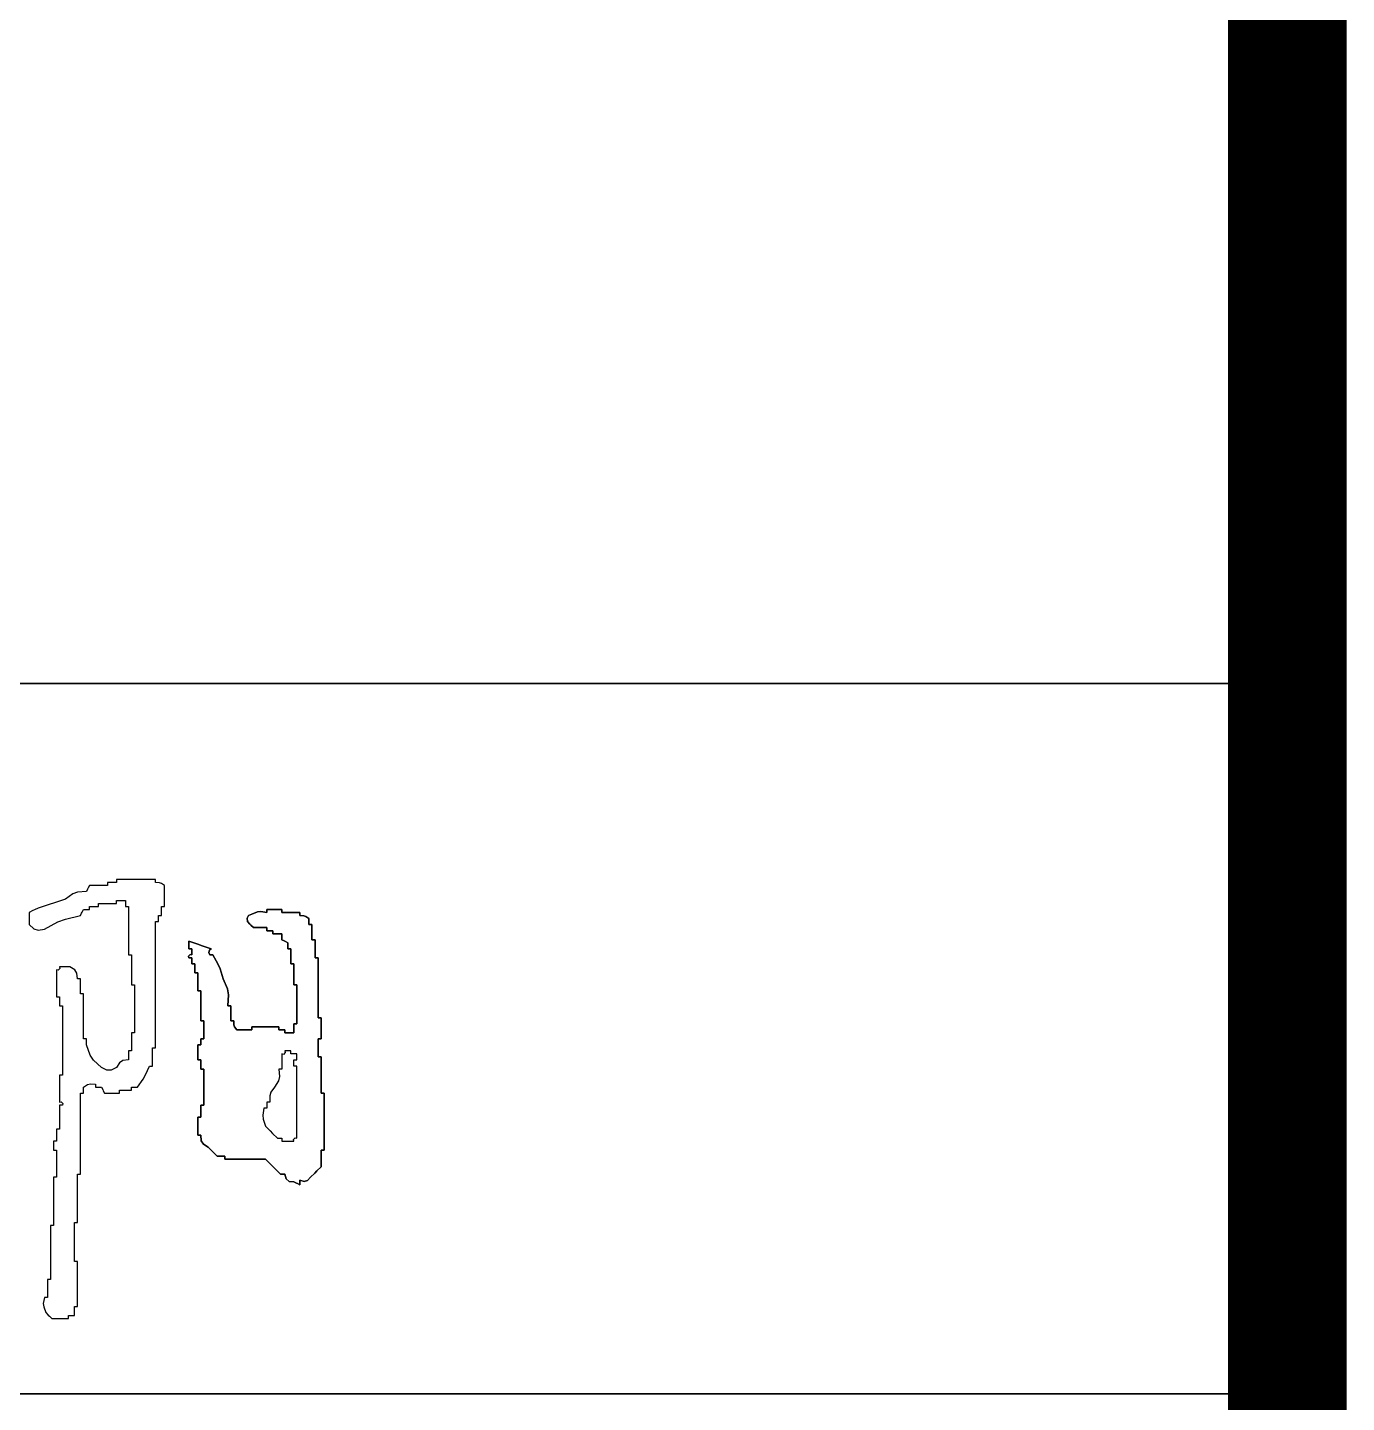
# Model space of a CAD drawing. Extents: x 1109697 to 1467097, y -139975 to 53891.
# Drawn here: x 1191733 to 1192847, y -128281 to -127119 of the extents above; entities that cross this region are included whole.
import ezdxf

# ---------------------------------------------------------------- set-up
doc = ezdxf.new("R2010")
doc.units = 0
doc.header["$LTSCALE"] = 1000
doc.header["$MEASUREMENT"] = 0
doc.layers.add('PUB_TEXT', color=7, linetype='Continuous')
doc.layers.add('PUB_TITLE', color=4, linetype='Continuous')
doc.layers.add('图框', color=4, linetype='Continuous', lineweight=35)

# ---------------------------------------------------------------- blocks, each defined once
blk = doc.blocks.new('dianziqianminggry')
for p, q in [((0.127469, 0.070672), (0.127129, 0.070551)), ((0.128097, 0.070718), (0.127469, 0.070672)), ((0.128181, 0.070887), (0.128097, 0.070718)), ((0.128224, 0.070972), (0.128181, 0.070887)), ((0.128308, 0.071141), (0.128224, 0.070972)), ((0.128816, 0.071141), (0.128308, 0.071141)), ((0.129071, 0.071141), (0.128816, 0.071141)), ((0.129579, 0.071141), (0.129071, 0.071141)), ((0.129833, 0.071353), (0.129579, 0.071353)), ((0.129579, 0.071353), (0.129579, 0.071268)), ((0.129579, 0.071268), (0.129579, 0.071226)), ((0.129579, 0.071226), (0.129579, 0.071141)), ((0.12996, 0.071353), (0.129833, 0.071353)), ((0.130214, 0.071353), (0.12996, 0.071353)), ((0.131315, 0.071565), (0.130214, 0.071565)), ((0.130214, 0.071565), (0.130214, 0.07148)), ((0.130214, 0.07148), (0.130214, 0.071438)), ((0.130214, 0.071438), (0.130214, 0.071353)), ((0.131865, 0.071565), (0.131315, 0.071565)), ((0.132966, 0.071565), (0.131865, 0.071565)), ((0.132966, 0.07148), (0.132966, 0.071565)), ((0.132966, 0.071438), (0.132966, 0.07148)), ((0.132966, 0.071353), (0.132966, 0.071438)), ((0.133234, 0.071344), (0.132966, 0.071353)), ((0.133382, 0.071295), (0.133234, 0.071344)), ((0.133602, 0.071141), (0.133382, 0.071295)), ((0.133602, 0.070548), (0.133602, 0.071141)), ((0.125471, 0.069807), (0.124709, 0.069553)), ((0.125852, 0.069934), (0.125471, 0.069807)), ((0.126614, 0.070188), (0.125852, 0.069934)), ((0.127129, 0.070551), (0.126614, 0.070188)), ((0.128943, 0.069786), (0.128943, 0.069871)), ((0.128943, 0.069871), (0.129452, 0.069871)), ((0.128943, 0.069744), (0.128943, 0.069786)), ((0.128943, 0.069659), (0.128943, 0.069744)), ((0.129452, 0.069871), (0.129706, 0.069871)), ((0.129706, 0.069871), (0.130214, 0.069871)), ((0.130214, 0.069998), (0.130214, 0.070083)), ((0.130214, 0.070083), (0.130468, 0.070083)), ((0.130214, 0.069956), (0.130214, 0.069998)), ((0.130214, 0.069871), (0.130214, 0.069956)), ((0.130468, 0.070083), (0.130595, 0.070083)), ((0.130595, 0.070083), (0.130849, 0.070083)), ((0.130849, 0.070083), (0.130849, 0.069913)), ((0.130849, 0.069913), (0.130849, 0.069828)), ((0.130849, 0.069828), (0.130849, 0.069659)), ((0.133602, 0.070252), (0.133602, 0.070548)), ((0.133602, 0.069659), (0.133602, 0.070252)), ((0.12432, 0.069377), (0.124074, 0.069236)), ((0.124074, 0.069236), (0.124074, 0.068897)), ((0.124074, 0.068897), (0.124074, 0.068728)), ((0.124074, 0.068728), (0.124074, 0.068389)), ((0.124448, 0.069441), (0.12432, 0.069377)), ((0.124709, 0.069553), (0.124448, 0.069441)), ((0.126089, 0.068585), (0.126615, 0.068782)), ((0.126615, 0.068782), (0.127673, 0.069024)), ((0.127673, 0.069024), (0.127758, 0.069193)), ((0.127758, 0.069193), (0.1278, 0.069278)), ((0.1278, 0.069278), (0.127885, 0.069447)), ((0.127885, 0.069447), (0.128054, 0.069447)), ((0.128054, 0.069447), (0.128139, 0.069447)), ((0.128139, 0.069447), (0.128308, 0.069447)), ((0.128308, 0.069574), (0.128308, 0.069659)), ((0.128308, 0.069659), (0.128562, 0.069659)), ((0.128308, 0.069532), (0.128308, 0.069574)), ((0.128308, 0.069447), (0.128308, 0.069532)), ((0.128562, 0.069659), (0.128689, 0.069659)), ((0.128689, 0.069659), (0.128943, 0.069659)), ((0.130849, 0.069659), (0.130934, 0.069659)), ((0.130934, 0.069659), (0.130976, 0.069659)), ((0.130976, 0.069659), (0.131061, 0.069659)), ((0.131061, 0.069659), (0.131061, 0.068304)), ((0.133178, 0.068855), (0.133178, 0.069024)), ((0.133178, 0.069024), (0.133263, 0.069024)), ((0.133178, 0.06877), (0.133178, 0.068855)), ((0.133178, 0.0686), (0.133178, 0.06877)), ((0.133263, 0.069024), (0.133305, 0.069024)), ((0.133305, 0.069024), (0.13339, 0.069024)), ((0.13339, 0.069405), (0.13339, 0.069659)), ((0.13339, 0.069659), (0.133474, 0.069659)), ((0.13339, 0.069278), (0.13339, 0.069405)), ((0.13339, 0.069024), (0.13339, 0.069278)), ((0.133474, 0.069659), (0.133517, 0.069659)), ((0.133517, 0.069659), (0.133602, 0.069659)), ((0.139401, 0.068846), (0.139514, 0.069035)), ((0.139514, 0.069035), (0.139401, 0.068846)), ((0.139424, 0.0686), (0.139401, 0.068846)), ((0.139401, 0.068846), (0.139424, 0.0686)), ((0.139514, 0.069035), (0.139742, 0.06913)), ((0.139742, 0.06913), (0.139514, 0.069035)), ((0.139742, 0.06913), (0.140134, 0.069295)), ((0.140134, 0.069295), (0.139742, 0.06913)), ((0.140134, 0.069295), (0.140383, 0.06932)), ((0.140383, 0.06932), (0.140134, 0.069295)), ((0.140383, 0.06932), (0.1408, 0.069236)), ((0.1408, 0.069236), (0.140383, 0.06932)), ((0.1408, 0.069236), (0.1408, 0.069447)), ((0.1408, 0.069447), (0.1408, 0.069236)), ((0.1408, 0.069236), (0.1408, 0.069447)), ((0.141859, 0.069447), (0.1408, 0.069447)), ((0.1408, 0.069447), (0.141859, 0.069447)), ((0.141859, 0.069447), (0.1408, 0.069447)), ((0.1408, 0.069447), (0.1408, 0.069236)), ((0.1408, 0.069236), (0.1408, 0.069447)), ((0.1408, 0.069447), (0.1408, 0.069236)), ((0.141436, 0.069447), (0.141859, 0.069447)), ((0.141859, 0.069447), (0.141436, 0.069447)), ((0.141436, 0.069447), (0.141859, 0.069447)), ((0.141859, 0.069447), (0.141859, 0.069363)), ((0.141859, 0.069363), (0.141859, 0.069447)), ((0.141859, 0.069363), (0.141859, 0.06932)), ((0.141859, 0.06932), (0.141859, 0.069363)), ((0.141859, 0.06932), (0.141859, 0.069236)), ((0.141859, 0.069236), (0.141859, 0.06932)), ((0.141859, 0.069236), (0.142367, 0.069236)), ((0.142367, 0.069236), (0.141859, 0.069236)), ((0.142367, 0.069236), (0.142621, 0.069236)), ((0.142621, 0.069236), (0.142367, 0.069236)), ((0.142621, 0.069236), (0.143129, 0.069236)), ((0.143129, 0.069236), (0.142621, 0.069236)), ((0.143129, 0.069236), (0.143129, 0.069151)), ((0.143129, 0.069151), (0.143129, 0.069236)), ((0.143129, 0.069151), (0.143129, 0.069109)), ((0.143129, 0.069109), (0.143129, 0.069151)), ((0.143129, 0.069109), (0.143129, 0.069024)), ((0.143129, 0.069024), (0.143129, 0.069109)), ((0.143129, 0.069024), (0.143397, 0.069015)), ((0.143397, 0.069015), (0.143129, 0.069024)), ((0.143397, 0.069015), (0.143545, 0.068966)), ((0.143545, 0.068966), (0.143397, 0.069015)), ((0.143545, 0.068966), (0.143765, 0.068812)), ((0.143765, 0.068812), (0.143545, 0.068966)), ((0.143765, 0.068812), (0.143765, 0.068643)), ((0.143765, 0.068643), (0.143765, 0.068812)), ((0.124074, 0.068389), (0.124401, 0.068091)), ((0.124401, 0.068091), (0.124696, 0.068003)), ((0.124696, 0.068003), (0.125132, 0.068071)), ((0.125132, 0.068071), (0.126089, 0.068585)), ((0.131061, 0.068304), (0.131061, 0.067627)), ((0.132966, 0.065043), (0.132966, 0.0686)), ((0.132966, 0.0686), (0.133051, 0.0686)), ((0.133051, 0.0686), (0.133093, 0.0686)), ((0.133093, 0.0686), (0.133178, 0.0686)), ((0.139593, 0.068431), (0.139424, 0.0686)), ((0.139424, 0.0686), (0.139593, 0.068431)), ((0.139678, 0.068346), (0.139593, 0.068431)), ((0.139593, 0.068431), (0.139678, 0.068346)), ((0.139848, 0.068177), (0.139678, 0.068346)), ((0.139678, 0.068346), (0.139848, 0.068177)), ((0.140229, 0.068177), (0.139848, 0.068177)), ((0.139848, 0.068177), (0.140229, 0.068177)), ((0.140419, 0.068177), (0.140229, 0.068177)), ((0.140229, 0.068177), (0.140419, 0.068177)), ((0.1408, 0.068177), (0.140419, 0.068177)), ((0.140419, 0.068177), (0.1408, 0.068177)), ((0.1408, 0.068092), (0.1408, 0.068177)), ((0.1408, 0.068177), (0.1408, 0.068092)), ((0.1408, 0.06805), (0.1408, 0.068092)), ((0.1408, 0.068092), (0.1408, 0.06805)), ((0.1408, 0.067965), (0.1408, 0.06805)), ((0.1408, 0.06805), (0.1408, 0.067965)), ((0.14097, 0.067965), (0.1408, 0.067965)), ((0.1408, 0.067965), (0.14097, 0.067965)), ((0.141054, 0.067965), (0.14097, 0.067965)), ((0.14097, 0.067965), (0.141054, 0.067965)), ((0.141224, 0.067965), (0.141054, 0.067965)), ((0.141054, 0.067965), (0.141224, 0.067965)), ((0.141224, 0.067881), (0.141224, 0.067965)), ((0.141224, 0.067965), (0.141224, 0.067881)), ((0.141224, 0.067838), (0.141224, 0.067881)), ((0.141224, 0.067881), (0.141224, 0.067838)), ((0.141224, 0.067754), (0.141224, 0.067838)), ((0.141224, 0.067838), (0.141224, 0.067754)), ((0.143765, 0.068643), (0.143765, 0.068558)), ((0.143765, 0.068558), (0.143765, 0.068643)), ((0.143765, 0.068558), (0.143765, 0.068389)), ((0.143765, 0.068389), (0.143765, 0.068558)), ((0.143765, 0.068389), (0.143849, 0.068389)), ((0.143849, 0.068389), (0.143765, 0.068389)), ((0.143849, 0.068389), (0.143892, 0.068389)), ((0.143892, 0.068389), (0.143849, 0.068389)), ((0.143892, 0.068389), (0.143976, 0.068389)), ((0.143976, 0.068389), (0.143892, 0.068389)), ((0.143976, 0.068389), (0.143976, 0.067965)), ((0.143976, 0.067965), (0.143976, 0.068389)), ((0.143976, 0.067965), (0.143976, 0.067754)), ((0.143976, 0.067754), (0.143976, 0.067965)), ((0.131061, 0.067627), (0.131061, 0.066271)), ((0.135295, 0.067012), (0.135295, 0.067224)), ((0.135295, 0.067224), (0.135931, 0.067012)), ((0.135931, 0.067012), (0.135295, 0.067224)), ((0.135295, 0.067224), (0.135295, 0.067012)), ((0.135295, 0.066907), (0.135295, 0.067012)), ((0.135295, 0.067012), (0.135295, 0.066907)), ((0.135295, 0.066695), (0.135295, 0.066907)), ((0.135295, 0.066907), (0.135295, 0.066695)), ((0.135931, 0.067012), (0.136248, 0.066907)), ((0.136248, 0.066907), (0.135931, 0.067012)), ((0.136248, 0.066907), (0.136883, 0.066695)), ((0.136883, 0.066695), (0.136248, 0.066907)), ((0.141478, 0.067754), (0.141224, 0.067754)), ((0.141224, 0.067754), (0.141478, 0.067754)), ((0.141605, 0.067754), (0.141478, 0.067754)), ((0.141478, 0.067754), (0.141605, 0.067754)), ((0.141859, 0.067754), (0.141605, 0.067754)), ((0.141605, 0.067754), (0.141859, 0.067754)), ((0.141859, 0.067584), (0.141859, 0.067754)), ((0.141859, 0.067754), (0.141859, 0.067584)), ((0.141859, 0.067499), (0.141859, 0.067584)), ((0.141859, 0.067584), (0.141859, 0.067499)), ((0.141859, 0.06733), (0.141859, 0.067499)), ((0.141859, 0.067499), (0.141859, 0.06733)), ((0.142028, 0.067245), (0.141859, 0.06733)), ((0.141859, 0.06733), (0.142028, 0.067245)), ((0.142113, 0.067203), (0.142028, 0.067245)), ((0.142028, 0.067245), (0.142113, 0.067203)), ((0.142282, 0.067118), (0.142113, 0.067203)), ((0.142113, 0.067203), (0.142282, 0.067118)), ((0.142282, 0.066949), (0.142282, 0.067118)), ((0.142282, 0.067118), (0.142282, 0.066949)), ((0.142282, 0.066864), (0.142282, 0.066949)), ((0.142282, 0.066949), (0.142282, 0.066864)), ((0.142282, 0.066695), (0.142282, 0.066864)), ((0.142282, 0.066864), (0.142282, 0.066695)), ((0.143976, 0.067754), (0.143976, 0.06733)), ((0.143976, 0.06733), (0.143976, 0.067754)), ((0.143976, 0.06733), (0.144061, 0.06733)), ((0.144061, 0.06733), (0.143976, 0.06733)), ((0.144061, 0.06733), (0.144103, 0.06733)), ((0.144103, 0.06733), (0.144061, 0.06733)), ((0.144103, 0.06733), (0.144188, 0.06733)), ((0.144188, 0.06733), (0.144103, 0.06733)), ((0.144188, 0.06733), (0.144188, 0.066822)), ((0.144188, 0.066822), (0.144188, 0.06733)), ((0.144188, 0.066822), (0.144188, 0.066568)), ((0.144188, 0.066568), (0.144188, 0.066822)), ((0.131061, 0.066271), (0.131145, 0.066271)), ((0.131145, 0.066271), (0.131188, 0.066271)), ((0.131188, 0.066271), (0.131272, 0.066271)), ((0.131272, 0.066271), (0.131272, 0.065425)), ((0.13527, 0.066177), (0.13539, 0.066297)), ((0.13539, 0.066297), (0.13527, 0.066177)), ((0.135295, 0.06606), (0.13527, 0.066177)), ((0.13527, 0.066177), (0.135295, 0.06606)), ((0.13538, 0.066695), (0.135295, 0.066695)), ((0.135295, 0.066695), (0.13538, 0.066695)), ((0.13538, 0.06606), (0.135295, 0.06606)), ((0.135295, 0.06606), (0.13538, 0.06606)), ((0.135422, 0.066695), (0.13538, 0.066695)), ((0.13538, 0.066695), (0.135422, 0.066695)), ((0.135422, 0.06606), (0.13538, 0.06606)), ((0.13538, 0.06606), (0.135422, 0.06606)), ((0.13539, 0.066297), (0.135507, 0.066271)), ((0.135507, 0.066271), (0.13539, 0.066297)), ((0.135507, 0.066695), (0.135422, 0.066695)), ((0.135422, 0.066695), (0.135507, 0.066695)), ((0.135507, 0.06606), (0.135422, 0.06606)), ((0.135422, 0.06606), (0.135507, 0.06606)), ((0.135507, 0.066526), (0.135507, 0.066695)), ((0.135507, 0.066695), (0.135507, 0.066526)), ((0.135507, 0.066441), (0.135507, 0.066526)), ((0.135507, 0.066526), (0.135507, 0.066441)), ((0.135507, 0.066271), (0.135507, 0.066441)), ((0.135507, 0.066441), (0.135507, 0.066271)), ((0.135507, 0.06589), (0.135507, 0.06606)), ((0.135507, 0.06606), (0.135507, 0.06589)), ((0.135507, 0.065806), (0.135507, 0.06589)), ((0.135507, 0.06589), (0.135507, 0.065806)), ((0.136749, 0.066584), (0.136711, 0.066433)), ((0.136711, 0.066433), (0.136749, 0.066584)), ((0.136711, 0.066433), (0.136777, 0.066271)), ((0.136777, 0.066271), (0.136711, 0.066433)), ((0.136883, 0.066695), (0.136749, 0.066584)), ((0.136749, 0.066584), (0.136883, 0.066695)), ((0.136777, 0.066271), (0.136862, 0.066271)), ((0.136862, 0.066271), (0.136777, 0.066271)), ((0.136862, 0.066271), (0.136905, 0.066271)), ((0.136905, 0.066271), (0.136862, 0.066271)), ((0.136905, 0.066271), (0.136989, 0.066271)), ((0.136989, 0.066271), (0.136905, 0.066271)), ((0.136989, 0.066271), (0.137354, 0.065628)), ((0.137354, 0.065628), (0.136989, 0.066271)), ((0.142367, 0.066695), (0.142282, 0.066695)), ((0.142282, 0.066695), (0.142367, 0.066695)), ((0.142409, 0.066695), (0.142367, 0.066695)), ((0.142367, 0.066695), (0.142409, 0.066695)), ((0.142494, 0.066695), (0.142409, 0.066695)), ((0.142409, 0.066695), (0.142494, 0.066695)), ((0.142494, 0.066271), (0.142494, 0.066695)), ((0.142494, 0.066695), (0.142494, 0.066271)), ((0.142494, 0.06606), (0.142494, 0.066271)), ((0.142494, 0.066271), (0.142494, 0.06606)), ((0.142494, 0.065636), (0.142494, 0.06606)), ((0.142494, 0.06606), (0.142494, 0.065636)), ((0.144188, 0.066568), (0.144188, 0.06606)), ((0.144188, 0.06606), (0.144188, 0.066568)), ((0.144188, 0.06606), (0.144273, 0.06606)), ((0.144273, 0.06606), (0.144188, 0.06606)), ((0.144273, 0.06606), (0.144315, 0.06606)), ((0.144315, 0.06606), (0.144273, 0.06606)), ((0.144315, 0.06606), (0.1444, 0.06606)), ((0.1444, 0.06606), (0.144315, 0.06606)), ((0.1444, 0.06606), (0.1444, 0.064366)), ((0.1444, 0.064366), (0.1444, 0.06606)), ((0.126096, 0.065187), (0.125979, 0.065213)), ((0.125979, 0.065213), (0.125979, 0.064451)), ((0.126216, 0.065307), (0.126096, 0.065187)), ((0.126487, 0.065425), (0.126191, 0.065425)), ((0.126191, 0.065425), (0.126216, 0.065307)), ((0.126636, 0.065425), (0.126487, 0.065425)), ((0.126932, 0.065425), (0.126636, 0.065425)), ((0.127274, 0.065218), (0.126932, 0.065425)), ((0.127425, 0.064975), (0.127274, 0.065218)), ((0.127461, 0.064578), (0.127425, 0.064975)), ((0.131272, 0.065425), (0.131272, 0.065001)), ((0.131272, 0.065001), (0.131272, 0.064154)), ((0.132966, 0.063265), (0.132966, 0.065043)), ((0.135507, 0.065636), (0.135507, 0.065806)), ((0.135507, 0.065806), (0.135507, 0.065636)), ((0.135592, 0.065636), (0.135507, 0.065636)), ((0.135507, 0.065636), (0.135592, 0.065636)), ((0.135634, 0.065636), (0.135592, 0.065636)), ((0.135592, 0.065636), (0.135634, 0.065636)), ((0.135719, 0.065636), (0.135634, 0.065636)), ((0.135634, 0.065636), (0.135719, 0.065636)), ((0.135719, 0.065382), (0.135719, 0.065636)), ((0.135719, 0.065636), (0.135719, 0.065382)), ((0.135719, 0.065255), (0.135719, 0.065382)), ((0.135719, 0.065382), (0.135719, 0.065255)), ((0.135719, 0.065001), (0.135719, 0.065255)), ((0.135719, 0.065255), (0.135719, 0.065001)), ((0.135804, 0.065001), (0.135719, 0.065001)), ((0.135719, 0.065001), (0.135804, 0.065001)), ((0.135846, 0.065001), (0.135804, 0.065001)), ((0.135804, 0.065001), (0.135846, 0.065001)), ((0.135931, 0.065001), (0.135846, 0.065001)), ((0.135846, 0.065001), (0.135931, 0.065001)), ((0.135931, 0.064493), (0.135931, 0.065001)), ((0.135931, 0.065001), (0.135931, 0.064493)), ((0.137354, 0.065628), (0.137505, 0.065282)), ((0.137505, 0.065282), (0.137354, 0.065628)), ((0.137505, 0.065282), (0.13773, 0.064578)), ((0.13773, 0.064578), (0.137505, 0.065282)), ((0.142579, 0.065636), (0.142494, 0.065636)), ((0.142494, 0.065636), (0.142579, 0.065636)), ((0.142621, 0.065636), (0.142579, 0.065636)), ((0.142579, 0.065636), (0.142621, 0.065636)), ((0.142706, 0.065636), (0.142621, 0.065636)), ((0.142621, 0.065636), (0.142706, 0.065636)), ((0.142706, 0.065043), (0.142706, 0.065636)), ((0.142706, 0.065636), (0.142706, 0.065043)), ((0.142706, 0.064747), (0.142706, 0.065043)), ((0.142706, 0.065043), (0.142706, 0.064747)), ((0.125979, 0.064451), (0.125979, 0.064069)), ((0.125979, 0.064069), (0.125979, 0.063307)), ((0.127546, 0.064578), (0.127461, 0.064578)), ((0.127588, 0.064578), (0.127546, 0.064578)), ((0.127673, 0.064578), (0.127588, 0.064578)), ((0.127673, 0.064154), (0.127673, 0.064578)), ((0.127673, 0.063942), (0.127673, 0.064154)), ((0.127673, 0.063519), (0.127673, 0.063942)), ((0.131272, 0.064154), (0.131357, 0.064154)), ((0.131357, 0.064154), (0.1314, 0.064154)), ((0.1314, 0.064154), (0.131484, 0.064154)), ((0.131484, 0.064154), (0.131484, 0.062799)), ((0.135931, 0.064239), (0.135931, 0.064493)), ((0.135931, 0.064493), (0.135931, 0.064239)), ((0.135931, 0.063731), (0.135931, 0.064239)), ((0.135931, 0.064239), (0.135931, 0.063731)), ((0.13773, 0.064578), (0.138036, 0.063868)), ((0.138036, 0.063868), (0.13773, 0.064578)), ((0.142706, 0.064154), (0.142706, 0.064747)), ((0.142706, 0.064747), (0.142706, 0.064154)), ((0.142791, 0.064154), (0.142706, 0.064154)), ((0.142706, 0.064154), (0.142791, 0.064154)), ((0.142833, 0.064154), (0.142791, 0.064154)), ((0.142791, 0.064154), (0.142833, 0.064154)), ((0.142918, 0.064154), (0.142833, 0.064154)), ((0.142833, 0.064154), (0.142918, 0.064154)), ((0.142918, 0.063053), (0.142918, 0.064154)), ((0.142918, 0.064154), (0.142918, 0.063053)), ((0.1444, 0.064366), (0.1444, 0.063519)), ((0.1444, 0.063519), (0.1444, 0.064366)), ((0.125979, 0.063307), (0.126064, 0.063307)), ((0.126064, 0.063307), (0.126106, 0.063307)), ((0.126106, 0.063307), (0.126191, 0.063307)), ((0.126191, 0.063307), (0.126191, 0.063053)), ((0.126191, 0.063053), (0.126191, 0.062926)), ((0.126191, 0.062926), (0.126191, 0.062672)), ((0.127758, 0.063519), (0.127673, 0.063519)), ((0.1278, 0.063519), (0.127758, 0.063519)), ((0.127885, 0.063519), (0.1278, 0.063519)), ((0.127885, 0.062249), (0.127885, 0.063519)), ((0.132966, 0.059708), (0.132966, 0.063265)), ((0.136015, 0.063731), (0.135931, 0.063731)), ((0.135931, 0.063731), (0.136015, 0.063731)), ((0.136058, 0.063731), (0.136015, 0.063731)), ((0.136015, 0.063731), (0.136058, 0.063731)), ((0.136142, 0.063731), (0.136058, 0.063731)), ((0.136058, 0.063731), (0.136142, 0.063731)), ((0.136142, 0.062884), (0.136142, 0.063731)), ((0.136142, 0.063731), (0.136142, 0.062884)), ((0.138036, 0.063868), (0.138106, 0.063443)), ((0.138106, 0.063443), (0.138036, 0.063868)), ((0.138106, 0.063443), (0.138048, 0.062672)), ((0.138048, 0.062672), (0.138106, 0.063443)), ((0.142918, 0.062503), (0.142918, 0.063053)), ((0.142918, 0.063053), (0.142918, 0.062503)), ((0.1444, 0.063519), (0.1444, 0.061825)), ((0.1444, 0.061825), (0.1444, 0.063519)), ((0.126191, 0.062672), (0.126276, 0.062672)), ((0.126276, 0.062672), (0.126318, 0.062672)), ((0.126318, 0.062672), (0.126403, 0.062672)), ((0.126403, 0.062672), (0.126403, 0.060724)), ((0.127885, 0.061613), (0.127885, 0.062249)), ((0.131484, 0.062799), (0.131484, 0.062122)), ((0.131484, 0.062122), (0.131484, 0.060766)), ((0.136142, 0.06246), (0.136142, 0.062884)), ((0.136142, 0.062884), (0.136142, 0.06246)), ((0.136142, 0.061613), (0.136142, 0.06246)), ((0.136142, 0.06246), (0.136142, 0.061613)), ((0.138048, 0.062672), (0.138133, 0.062672)), ((0.138133, 0.062672), (0.138048, 0.062672)), ((0.138133, 0.062672), (0.138175, 0.062672)), ((0.138175, 0.062672), (0.138133, 0.062672)), ((0.138175, 0.062672), (0.13826, 0.062672)), ((0.13826, 0.062672), (0.138175, 0.062672)), ((0.13826, 0.062672), (0.13826, 0.062249)), ((0.13826, 0.062249), (0.13826, 0.062672)), ((0.13826, 0.062249), (0.13826, 0.062037)), ((0.13826, 0.062037), (0.13826, 0.062249)), ((0.13826, 0.062037), (0.13826, 0.061613)), ((0.13826, 0.061613), (0.13826, 0.062037)), ((0.142918, 0.061402), (0.142918, 0.062503)), ((0.142918, 0.062503), (0.142918, 0.061402)), ((0.127885, 0.060343), (0.127885, 0.061613)), ((0.136227, 0.061613), (0.136142, 0.061613)), ((0.136142, 0.061613), (0.136227, 0.061613)), ((0.136269, 0.061613), (0.136227, 0.061613)), ((0.136227, 0.061613), (0.136269, 0.061613)), ((0.136354, 0.061613), (0.136269, 0.061613)), ((0.136269, 0.061613), (0.136354, 0.061613)), ((0.136354, 0.061105), (0.136354, 0.061613)), ((0.136354, 0.061613), (0.136354, 0.061105)), ((0.136354, 0.060851), (0.136354, 0.061105)), ((0.136354, 0.061105), (0.136354, 0.060851)), ((0.13826, 0.061613), (0.138344, 0.061613)), ((0.138344, 0.061613), (0.13826, 0.061613)), ((0.138344, 0.061613), (0.138387, 0.061613)), ((0.138387, 0.061613), (0.138344, 0.061613)), ((0.138387, 0.061613), (0.138471, 0.061613)), ((0.138471, 0.061613), (0.138387, 0.061613)), ((0.138471, 0.061613), (0.13848, 0.061346)), ((0.13848, 0.061346), (0.138471, 0.061613)), ((0.13848, 0.061346), (0.138529, 0.061197)), ((0.138529, 0.061197), (0.13848, 0.061346)), ((0.138529, 0.061197), (0.138683, 0.060978)), ((0.138683, 0.060978), (0.138529, 0.061197)), ((0.139742, 0.061105), (0.139742, 0.06119)), ((0.139742, 0.06119), (0.140504, 0.06119)), ((0.140504, 0.06119), (0.139742, 0.06119)), ((0.139742, 0.06119), (0.139742, 0.061105)), ((0.139742, 0.061063), (0.139742, 0.061105)), ((0.139742, 0.061105), (0.139742, 0.061063)), ((0.139742, 0.060978), (0.139742, 0.061063)), ((0.139742, 0.061063), (0.139742, 0.060978)), ((0.140504, 0.06119), (0.140885, 0.06119)), ((0.140885, 0.06119), (0.140504, 0.06119)), ((0.140885, 0.06119), (0.141647, 0.06119)), ((0.141647, 0.06119), (0.140885, 0.06119)), ((0.141647, 0.06119), (0.141647, 0.061105)), ((0.141647, 0.061105), (0.141647, 0.06119)), ((0.141647, 0.061105), (0.141647, 0.061063)), ((0.141647, 0.061063), (0.141647, 0.061105)), ((0.141647, 0.061063), (0.141647, 0.060978)), ((0.141647, 0.060978), (0.141647, 0.061063)), ((0.142706, 0.061148), (0.142706, 0.061402)), ((0.142706, 0.061402), (0.142791, 0.061402)), ((0.142791, 0.061402), (0.142706, 0.061402)), ((0.142706, 0.061402), (0.142706, 0.061148)), ((0.142706, 0.061021), (0.142706, 0.061148)), ((0.142706, 0.061148), (0.142706, 0.061021)), ((0.142706, 0.060766), (0.142706, 0.061021)), ((0.142706, 0.061021), (0.142706, 0.060766)), ((0.142791, 0.061402), (0.142833, 0.061402)), ((0.142833, 0.061402), (0.142791, 0.061402)), ((0.142833, 0.061402), (0.142918, 0.061402)), ((0.142918, 0.061402), (0.142833, 0.061402)), ((0.1444, 0.061825), (0.144484, 0.061825)), ((0.144484, 0.061825), (0.1444, 0.061825)), ((0.144484, 0.061825), (0.144527, 0.061825)), ((0.144527, 0.061825), (0.144484, 0.061825)), ((0.144527, 0.061825), (0.144611, 0.061825)), ((0.144611, 0.061825), (0.144527, 0.061825)), ((0.144611, 0.061825), (0.144611, 0.061232)), ((0.144611, 0.061232), (0.144611, 0.061825)), ((0.144611, 0.061232), (0.144611, 0.060936)), ((0.144611, 0.060936), (0.144611, 0.061232)), ((0.126403, 0.060724), (0.126403, 0.05975)), ((0.12797, 0.060343), (0.127885, 0.060343)), ((0.128012, 0.060343), (0.12797, 0.060343)), ((0.128097, 0.060343), (0.128012, 0.060343)), ((0.128097, 0.060174), (0.128097, 0.060343)), ((0.128097, 0.060089), (0.128097, 0.060174)), ((0.128097, 0.05992), (0.128097, 0.060089)), ((0.131357, 0.060766), (0.131272, 0.060766)), ((0.131272, 0.060766), (0.131272, 0.060258)), ((0.131272, 0.060258), (0.131272, 0.060004)), ((0.1314, 0.060766), (0.131357, 0.060766)), ((0.131484, 0.060766), (0.1314, 0.060766)), ((0.136142, 0.060174), (0.136142, 0.060343)), ((0.136142, 0.060343), (0.136227, 0.060343)), ((0.136227, 0.060343), (0.136142, 0.060343)), ((0.136142, 0.060343), (0.136142, 0.060174)), ((0.136142, 0.060089), (0.136142, 0.060174)), ((0.136142, 0.060174), (0.136142, 0.060089)), ((0.136142, 0.05992), (0.136142, 0.060089)), ((0.136142, 0.060089), (0.136142, 0.05992)), ((0.136227, 0.060343), (0.136269, 0.060343)), ((0.136269, 0.060343), (0.136227, 0.060343)), ((0.136269, 0.060343), (0.136354, 0.060343)), ((0.136354, 0.060343), (0.136269, 0.060343)), ((0.136354, 0.060343), (0.136354, 0.060851)), ((0.136354, 0.060851), (0.136354, 0.060343)), ((0.138683, 0.060978), (0.139107, 0.060978)), ((0.139107, 0.060978), (0.138683, 0.060978)), ((0.139107, 0.060978), (0.139318, 0.060978)), ((0.139318, 0.060978), (0.139107, 0.060978)), ((0.139318, 0.060978), (0.139742, 0.060978)), ((0.139742, 0.060978), (0.139318, 0.060978)), ((0.141647, 0.060978), (0.141817, 0.060978)), ((0.141817, 0.060978), (0.141647, 0.060978)), ((0.141817, 0.060978), (0.141901, 0.060978)), ((0.141901, 0.060978), (0.141817, 0.060978)), ((0.141901, 0.060978), (0.142071, 0.060978)), ((0.142071, 0.060978), (0.141901, 0.060978)), ((0.142071, 0.060978), (0.142071, 0.060893)), ((0.142071, 0.060893), (0.142071, 0.060978)), ((0.142071, 0.060893), (0.142071, 0.060851)), ((0.142071, 0.060851), (0.142071, 0.060893)), ((0.142071, 0.060851), (0.142071, 0.060766)), ((0.142071, 0.060766), (0.142071, 0.060851)), ((0.142071, 0.060766), (0.142325, 0.060766)), ((0.142325, 0.060766), (0.142071, 0.060766)), ((0.142325, 0.060766), (0.142452, 0.060766)), ((0.142452, 0.060766), (0.142325, 0.060766)), ((0.142452, 0.060766), (0.142706, 0.060766)), ((0.142706, 0.060766), (0.142452, 0.060766)), ((0.144484, 0.060343), (0.1444, 0.060343)), ((0.1444, 0.060343), (0.1444, 0.059835)), ((0.1444, 0.059835), (0.1444, 0.060343)), ((0.1444, 0.060343), (0.144484, 0.060343)), ((0.144527, 0.060343), (0.144484, 0.060343)), ((0.144484, 0.060343), (0.144527, 0.060343)), ((0.144611, 0.060343), (0.144527, 0.060343)), ((0.144527, 0.060343), (0.144611, 0.060343)), ((0.144611, 0.060936), (0.144611, 0.060343)), ((0.144611, 0.060343), (0.144611, 0.060936)), ((0.126403, 0.05975), (0.126403, 0.057802)), ((0.128366, 0.059205), (0.128097, 0.05992)), ((0.1286, 0.058855), (0.128366, 0.059205)), ((0.131145, 0.059496), (0.131061, 0.059496)), ((0.131061, 0.059496), (0.131061, 0.059242)), ((0.131061, 0.059242), (0.131061, 0.059115)), ((0.131061, 0.059115), (0.131061, 0.058861)), ((0.131188, 0.059496), (0.131145, 0.059496)), ((0.131272, 0.059496), (0.131188, 0.059496)), ((0.131272, 0.060004), (0.131272, 0.059496)), ((0.132755, 0.0592), (0.132755, 0.059708)), ((0.132755, 0.059708), (0.132839, 0.059708)), ((0.132755, 0.058946), (0.132755, 0.0592)), ((0.132839, 0.059708), (0.132882, 0.059708)), ((0.132882, 0.059708), (0.132966, 0.059708)), ((0.135931, 0.059496), (0.135931, 0.05992)), ((0.135931, 0.05992), (0.136015, 0.05992)), ((0.136015, 0.05992), (0.135931, 0.05992)), ((0.135931, 0.05992), (0.135931, 0.059496)), ((0.135931, 0.059284), (0.135931, 0.059496)), ((0.135931, 0.059496), (0.135931, 0.059284)), ((0.135931, 0.058861), (0.135931, 0.059284)), ((0.135931, 0.059284), (0.135931, 0.058861)), ((0.136015, 0.05992), (0.136058, 0.05992)), ((0.136058, 0.05992), (0.136015, 0.05992)), ((0.136058, 0.05992), (0.136142, 0.05992)), ((0.136142, 0.05992), (0.136058, 0.05992)), ((0.141976, 0.059259), (0.141859, 0.059284)), ((0.141859, 0.059284), (0.141859, 0.058861)), ((0.142096, 0.059379), (0.141976, 0.059259)), ((0.14224, 0.059496), (0.142071, 0.059496)), ((0.142071, 0.059496), (0.142096, 0.059379)), ((0.142325, 0.059496), (0.14224, 0.059496)), ((0.142494, 0.059496), (0.142325, 0.059496)), ((0.142494, 0.059411), (0.142494, 0.059496)), ((0.142494, 0.059369), (0.142494, 0.059411)), ((0.142494, 0.059284), (0.142494, 0.059369)), ((0.142664, 0.059284), (0.142494, 0.059284)), ((0.142748, 0.059284), (0.142664, 0.059284)), ((0.142918, 0.059284), (0.142748, 0.059284)), ((0.142918, 0.059115), (0.142918, 0.059284)), ((0.142918, 0.05903), (0.142918, 0.059115)), ((0.1444, 0.059835), (0.1444, 0.059581)), ((0.1444, 0.059581), (0.1444, 0.059835)), ((0.1444, 0.059581), (0.1444, 0.059073)), ((0.1444, 0.059073), (0.1444, 0.059581)), ((0.1444, 0.059073), (0.144484, 0.059073)), ((0.144484, 0.059073), (0.1444, 0.059073)), ((0.144484, 0.059073), (0.144527, 0.059073)), ((0.144527, 0.059073), (0.144484, 0.059073)), ((0.144527, 0.059073), (0.144611, 0.059073)), ((0.144611, 0.059073), (0.144527, 0.059073)), ((0.144611, 0.059073), (0.144611, 0.058056)), ((0.144611, 0.058056), (0.144611, 0.059073)), ((0.129155, 0.058332), (0.1286, 0.058855)), ((0.129532, 0.058138), (0.129155, 0.058332)), ((0.129837, 0.058138), (0.129532, 0.058138)), ((0.130214, 0.058332), (0.129837, 0.058138)), ((0.13042, 0.058673), (0.130214, 0.058332)), ((0.130663, 0.058825), (0.13042, 0.058673)), ((0.131061, 0.058861), (0.130663, 0.058825)), ((0.132257, 0.057817), (0.132543, 0.058437)), ((0.132543, 0.058437), (0.132628, 0.058437)), ((0.132628, 0.058437), (0.13267, 0.058437)), ((0.13267, 0.058437), (0.132755, 0.058437)), ((0.132755, 0.058437), (0.132755, 0.058946)), ((0.136015, 0.058861), (0.135931, 0.058861)), ((0.135931, 0.058861), (0.136015, 0.058861)), ((0.136058, 0.058861), (0.136015, 0.058861)), ((0.136015, 0.058861), (0.136058, 0.058861)), ((0.136142, 0.058861), (0.136058, 0.058861)), ((0.136058, 0.058861), (0.136142, 0.058861)), ((0.136142, 0.058607), (0.136142, 0.058861)), ((0.136142, 0.058861), (0.136142, 0.058607)), ((0.136142, 0.05848), (0.136142, 0.058607)), ((0.136142, 0.058607), (0.136142, 0.05848)), ((0.136142, 0.058226), (0.136142, 0.05848)), ((0.136142, 0.05848), (0.136142, 0.058226)), ((0.136227, 0.058226), (0.136142, 0.058226)), ((0.136142, 0.058226), (0.136227, 0.058226)), ((0.136269, 0.058226), (0.136227, 0.058226)), ((0.136227, 0.058226), (0.136269, 0.058226)), ((0.136354, 0.058226), (0.136269, 0.058226)), ((0.136269, 0.058226), (0.136354, 0.058226)), ((0.136354, 0.057209), (0.136354, 0.058226)), ((0.136354, 0.058226), (0.136354, 0.057209)), ((0.141732, 0.058226), (0.141647, 0.058226)), ((0.141647, 0.058226), (0.141685, 0.057703)), ((0.141774, 0.058226), (0.141732, 0.058226)), ((0.141859, 0.058226), (0.141774, 0.058226)), ((0.141859, 0.058861), (0.141859, 0.058649)), ((0.141859, 0.058649), (0.141859, 0.058226)), ((0.142706, 0.058692), (0.142706, 0.058861)), ((0.142706, 0.058861), (0.142791, 0.058861)), ((0.142706, 0.058607), (0.142706, 0.058692)), ((0.142706, 0.058437), (0.142706, 0.058607)), ((0.142791, 0.058437), (0.142706, 0.058437)), ((0.142791, 0.058861), (0.142833, 0.058861)), ((0.142833, 0.058437), (0.142791, 0.058437)), ((0.142833, 0.058861), (0.142918, 0.058861)), ((0.142918, 0.058437), (0.142833, 0.058437)), ((0.142918, 0.058861), (0.142918, 0.05903)), ((0.142918, 0.056405), (0.142918, 0.058437)), ((0.126276, 0.057802), (0.126191, 0.057802)), ((0.126191, 0.057802), (0.126191, 0.05704)), ((0.126318, 0.057802), (0.126276, 0.057802)), ((0.126403, 0.057802), (0.126318, 0.057802)), ((0.127885, 0.056955), (0.12818, 0.057142)), ((0.12818, 0.057142), (0.128383, 0.057192)), ((0.128383, 0.057192), (0.128732, 0.057167)), ((0.128732, 0.057167), (0.128732, 0.057082)), ((0.131696, 0.056955), (0.132085, 0.057516)), ((0.132085, 0.057516), (0.132257, 0.057817)), ((0.136354, 0.056701), (0.136354, 0.057209)), ((0.136354, 0.057209), (0.136354, 0.056701)), ((0.141609, 0.057398), (0.14133, 0.056955)), ((0.141685, 0.057703), (0.141609, 0.057398)), ((0.144611, 0.058056), (0.144611, 0.057548)), ((0.144611, 0.057548), (0.144611, 0.058056)), ((0.144611, 0.057548), (0.144611, 0.056532)), ((0.144611, 0.056532), (0.144611, 0.057548)), ((0.126191, 0.05704), (0.126191, 0.056659)), ((0.126191, 0.056659), (0.126191, 0.055897)), ((0.127673, 0.054245), (0.127673, 0.056532)), ((0.127673, 0.056532), (0.127758, 0.056532)), ((0.127758, 0.056532), (0.1278, 0.056532)), ((0.1278, 0.056532), (0.127885, 0.056532)), ((0.127885, 0.056786), (0.127885, 0.056955)), ((0.127885, 0.056701), (0.127885, 0.056786)), ((0.127885, 0.056532), (0.127885, 0.056701)), ((0.128732, 0.057082), (0.128732, 0.05704)), ((0.128732, 0.05704), (0.128732, 0.056955)), ((0.128732, 0.056955), (0.128901, 0.056955)), ((0.128901, 0.056955), (0.128986, 0.056955)), ((0.128986, 0.056955), (0.129155, 0.056955)), ((0.129155, 0.056955), (0.12924, 0.056786)), ((0.12924, 0.056786), (0.129282, 0.056701)), ((0.129282, 0.056701), (0.129367, 0.056532)), ((0.129367, 0.056532), (0.12979, 0.056532)), ((0.12979, 0.056532), (0.130002, 0.056532)), ((0.130002, 0.056532), (0.130426, 0.056532)), ((0.130426, 0.056659), (0.130426, 0.056744)), ((0.130426, 0.056744), (0.130764, 0.056744)), ((0.130426, 0.056617), (0.130426, 0.056659)), ((0.130426, 0.056532), (0.130426, 0.056617)), ((0.130764, 0.056744), (0.130934, 0.056744)), ((0.130934, 0.056744), (0.131272, 0.056744)), ((0.131272, 0.056871), (0.131272, 0.056955)), ((0.131272, 0.056955), (0.131442, 0.056955)), ((0.131272, 0.056828), (0.131272, 0.056871)), ((0.131272, 0.056744), (0.131272, 0.056828)), ((0.131442, 0.056955), (0.131527, 0.056955)), ((0.131527, 0.056955), (0.131696, 0.056955)), ((0.136354, 0.055685), (0.136354, 0.056701)), ((0.136354, 0.056701), (0.136354, 0.055685)), ((0.141079, 0.056591), (0.141004, 0.056339)), ((0.141004, 0.056339), (0.141012, 0.055897)), ((0.14133, 0.056955), (0.141079, 0.056591)), ((0.142918, 0.055389), (0.142918, 0.056405)), ((0.144611, 0.056532), (0.144696, 0.056532)), ((0.144696, 0.056532), (0.144611, 0.056532)), ((0.144696, 0.056532), (0.144739, 0.056532)), ((0.144739, 0.056532), (0.144696, 0.056532)), ((0.144739, 0.056532), (0.144823, 0.056532)), ((0.144823, 0.056532), (0.144739, 0.056532)), ((0.144823, 0.056532), (0.144823, 0.054923)), ((0.144823, 0.054923), (0.144823, 0.056532)), ((0.126191, 0.055897), (0.126308, 0.055922)), ((0.126276, 0.055685), (0.126191, 0.055685)), ((0.126191, 0.055685), (0.126191, 0.055007)), ((0.126318, 0.055685), (0.126276, 0.055685)), ((0.126308, 0.055922), (0.126428, 0.055802)), ((0.126403, 0.055685), (0.126318, 0.055685)), ((0.126428, 0.055802), (0.126403, 0.055685)), ((0.136142, 0.055346), (0.136142, 0.055685)), ((0.136142, 0.055685), (0.136227, 0.055685)), ((0.136227, 0.055685), (0.136142, 0.055685)), ((0.136142, 0.055685), (0.136142, 0.055346)), ((0.136142, 0.055177), (0.136142, 0.055346)), ((0.136142, 0.055346), (0.136142, 0.055177)), ((0.136142, 0.054838), (0.136142, 0.055177)), ((0.136142, 0.055177), (0.136142, 0.054838)), ((0.136227, 0.055685), (0.136269, 0.055685)), ((0.136269, 0.055685), (0.136227, 0.055685)), ((0.136269, 0.055685), (0.136354, 0.055685)), ((0.136354, 0.055685), (0.136269, 0.055685)), ((0.140589, 0.055473), (0.140516, 0.054968)), ((0.140673, 0.055473), (0.140589, 0.055473)), ((0.140716, 0.055473), (0.140673, 0.055473)), ((0.1408, 0.055473), (0.140716, 0.055473)), ((0.140885, 0.055897), (0.1408, 0.055897)), ((0.1408, 0.055897), (0.1408, 0.055727)), ((0.1408, 0.055727), (0.1408, 0.055643)), ((0.1408, 0.055643), (0.1408, 0.055473)), ((0.140927, 0.055897), (0.140885, 0.055897)), ((0.141012, 0.055897), (0.140927, 0.055897)), ((0.142918, 0.053356), (0.142918, 0.055389)), ((0.126191, 0.055007), (0.126191, 0.054669)), ((0.126191, 0.054669), (0.126191, 0.053991)), ((0.127673, 0.053102), (0.127673, 0.054245)), ((0.135931, 0.05433), (0.135931, 0.054838)), ((0.135931, 0.054838), (0.136015, 0.054838)), ((0.136015, 0.054838), (0.135931, 0.054838)), ((0.135931, 0.054838), (0.135931, 0.05433)), ((0.135931, 0.054076), (0.135931, 0.05433)), ((0.135931, 0.05433), (0.135931, 0.054076)), ((0.136015, 0.054838), (0.136058, 0.054838)), ((0.136058, 0.054838), (0.136015, 0.054838)), ((0.136058, 0.054838), (0.136142, 0.054838)), ((0.136142, 0.054838), (0.136058, 0.054838)), ((0.140516, 0.054968), (0.140539, 0.054689)), ((0.140539, 0.054689), (0.140694, 0.054203)), ((0.144823, 0.054923), (0.144823, 0.054118)), ((0.144823, 0.054118), (0.144823, 0.054923)), ((0.126064, 0.053991), (0.125979, 0.053991)), ((0.125979, 0.053991), (0.125979, 0.053652)), ((0.125979, 0.053652), (0.125979, 0.053483)), ((0.125979, 0.053483), (0.125979, 0.053144)), ((0.126106, 0.053991), (0.126064, 0.053991)), ((0.126191, 0.053991), (0.126106, 0.053991)), ((0.135931, 0.053568), (0.135931, 0.054076)), ((0.135931, 0.054076), (0.135931, 0.053568)), ((0.136015, 0.053568), (0.135931, 0.053568)), ((0.135931, 0.053568), (0.136015, 0.053568)), ((0.136058, 0.053568), (0.136015, 0.053568)), ((0.136015, 0.053568), (0.136058, 0.053568)), ((0.136142, 0.053568), (0.136058, 0.053568)), ((0.136058, 0.053568), (0.136142, 0.053568)), ((0.136178, 0.05317), (0.136142, 0.053568)), ((0.136142, 0.053568), (0.136178, 0.05317)), ((0.140694, 0.054203), (0.141033, 0.053864)), ((0.141033, 0.053864), (0.141203, 0.053695)), ((0.141203, 0.053695), (0.141541, 0.053356)), ((0.141541, 0.053356), (0.141668, 0.053356)), ((0.141668, 0.053356), (0.141732, 0.053356)), ((0.141732, 0.053356), (0.141859, 0.053356)), ((0.141859, 0.053356), (0.141859, 0.053271)), ((0.141859, 0.053271), (0.141859, 0.053229)), ((0.14268, 0.053261), (0.142801, 0.053381)), ((0.142706, 0.053144), (0.14268, 0.053261)), ((0.142801, 0.053381), (0.142918, 0.053356)), ((0.144823, 0.054118), (0.144823, 0.052509)), ((0.144823, 0.052509), (0.144823, 0.054118)), ((0.125852, 0.053144), (0.125768, 0.053144)), ((0.125768, 0.053144), (0.125768, 0.05289)), ((0.125768, 0.05289), (0.125768, 0.052763)), ((0.125768, 0.052763), (0.125768, 0.052509)), ((0.125768, 0.052509), (0.125852, 0.052509)), ((0.125895, 0.053144), (0.125852, 0.053144)), ((0.125852, 0.052509), (0.125895, 0.052509)), ((0.125979, 0.053144), (0.125895, 0.053144)), ((0.125895, 0.052509), (0.125979, 0.052509)), ((0.125979, 0.052509), (0.125979, 0.051747)), ((0.127673, 0.050815), (0.127673, 0.053102)), ((0.13633, 0.052927), (0.136178, 0.05317)), ((0.136178, 0.05317), (0.13633, 0.052927)), ((0.136672, 0.052721), (0.13633, 0.052927)), ((0.13633, 0.052927), (0.136672, 0.052721)), ((0.136926, 0.052467), (0.136672, 0.052721)), ((0.136672, 0.052721), (0.136926, 0.052467)), ((0.137053, 0.05234), (0.136926, 0.052467)), ((0.136926, 0.052467), (0.137053, 0.05234)), ((0.137307, 0.052086), (0.137053, 0.05234)), ((0.137053, 0.05234), (0.137307, 0.052086)), ((0.141859, 0.053229), (0.141859, 0.053144)), ((0.141859, 0.053144), (0.142198, 0.053144)), ((0.142198, 0.053144), (0.142367, 0.053144)), ((0.142367, 0.053144), (0.142706, 0.053144)), ((0.144696, 0.052509), (0.144611, 0.052509)), ((0.144611, 0.052509), (0.144611, 0.052043)), ((0.144611, 0.052043), (0.144611, 0.052509)), ((0.144611, 0.052509), (0.144696, 0.052509)), ((0.144739, 0.052509), (0.144696, 0.052509)), ((0.144696, 0.052509), (0.144739, 0.052509)), ((0.144823, 0.052509), (0.144739, 0.052509)), ((0.144739, 0.052509), (0.144823, 0.052509)), ((0.125979, 0.051747), (0.125979, 0.051366)), ((0.125979, 0.051366), (0.125979, 0.050603)), ((0.137519, 0.052086), (0.137307, 0.052086)), ((0.137307, 0.052086), (0.137519, 0.052086)), ((0.137624, 0.052086), (0.137519, 0.052086)), ((0.137519, 0.052086), (0.137624, 0.052086)), ((0.137836, 0.052086), (0.137624, 0.052086)), ((0.137624, 0.052086), (0.137836, 0.052086)), ((0.137836, 0.052001), (0.137836, 0.052086)), ((0.137836, 0.052086), (0.137836, 0.052001)), ((0.137836, 0.051959), (0.137836, 0.052001)), ((0.137836, 0.052001), (0.137836, 0.051959)), ((0.137836, 0.051874), (0.137836, 0.051959)), ((0.137836, 0.051959), (0.137836, 0.051874)), ((0.138979, 0.051874), (0.137836, 0.051874)), ((0.137836, 0.051874), (0.138979, 0.051874)), ((0.139551, 0.051874), (0.138979, 0.051874)), ((0.138979, 0.051874), (0.139551, 0.051874)), ((0.140694, 0.051874), (0.139551, 0.051874)), ((0.139551, 0.051874), (0.140694, 0.051874)), ((0.141118, 0.05145), (0.140694, 0.051874)), ((0.140694, 0.051874), (0.141118, 0.05145)), ((0.14133, 0.051239), (0.141118, 0.05145)), ((0.141118, 0.05145), (0.14133, 0.051239)), ((0.144611, 0.051344), (0.144315, 0.051048)), ((0.144315, 0.051048), (0.144611, 0.051344)), ((0.144611, 0.052043), (0.144611, 0.05181)), ((0.144611, 0.05181), (0.144611, 0.052043)), ((0.144611, 0.05181), (0.144611, 0.051344)), ((0.144611, 0.051344), (0.144611, 0.05181)), ((0.125852, 0.050603), (0.125768, 0.050603)), ((0.125768, 0.050603), (0.125768, 0.049248)), ((0.125895, 0.050603), (0.125852, 0.050603)), ((0.125979, 0.050603), (0.125895, 0.050603)), ((0.127461, 0.04946), (0.127461, 0.050815)), ((0.127461, 0.050815), (0.127546, 0.050815)), ((0.127546, 0.050815), (0.127588, 0.050815)), ((0.127588, 0.050815), (0.127673, 0.050815)), ((0.141753, 0.050815), (0.14133, 0.051239)), ((0.14133, 0.051239), (0.141753, 0.050815)), ((0.14188, 0.050815), (0.141753, 0.050815)), ((0.141753, 0.050815), (0.14188, 0.050815)), ((0.141944, 0.050815), (0.14188, 0.050815)), ((0.14188, 0.050815), (0.141944, 0.050815)), ((0.142071, 0.050815), (0.141944, 0.050815)), ((0.141944, 0.050815), (0.142071, 0.050815)), ((0.142162, 0.050497), (0.142071, 0.050815)), ((0.142071, 0.050815), (0.142162, 0.050497)), ((0.142377, 0.050318), (0.142162, 0.050497)), ((0.142162, 0.050497), (0.142377, 0.050318)), ((0.143423, 0.050298), (0.143129, 0.050392)), ((0.143129, 0.050392), (0.143129, 0.050265)), ((0.143129, 0.050265), (0.143129, 0.050392)), ((0.143129, 0.050392), (0.143423, 0.050298)), ((0.143671, 0.050368), (0.143423, 0.050298)), ((0.143423, 0.050298), (0.143671, 0.050368)), ((0.14387, 0.050603), (0.143671, 0.050368)), ((0.143671, 0.050368), (0.14387, 0.050603)), ((0.144167, 0.0509), (0.14387, 0.050603)), ((0.14387, 0.050603), (0.144167, 0.0509)), ((0.144315, 0.051048), (0.144167, 0.0509)), ((0.144167, 0.0509), (0.144315, 0.051048)), ((0.127461, 0.048783), (0.127461, 0.04946)), ((0.142706, 0.050286), (0.142377, 0.050318)), ((0.142377, 0.050318), (0.142706, 0.050286)), ((0.142875, 0.050201), (0.142706, 0.050286)), ((0.142706, 0.050286), (0.142875, 0.050201)), ((0.14296, 0.050159), (0.142875, 0.050201)), ((0.142875, 0.050201), (0.14296, 0.050159)), ((0.143129, 0.050074), (0.14296, 0.050159)), ((0.14296, 0.050159), (0.143129, 0.050074)), ((0.143129, 0.050265), (0.143129, 0.050201)), ((0.143129, 0.050201), (0.143129, 0.050265)), ((0.143129, 0.050201), (0.143129, 0.050074)), ((0.143129, 0.050074), (0.143129, 0.050201)), ((0.125768, 0.049248), (0.125768, 0.048571)), ((0.125768, 0.048571), (0.125768, 0.047216)), ((0.127461, 0.047427), (0.127461, 0.048783)), ((0.12564, 0.047216), (0.125556, 0.047216)), ((0.125556, 0.047216), (0.125556, 0.045691)), ((0.125683, 0.047216), (0.12564, 0.047216)), ((0.125768, 0.047216), (0.125683, 0.047216)), ((0.12725, 0.046326), (0.12725, 0.047427)), ((0.12725, 0.047427), (0.127334, 0.047427)), ((0.127334, 0.047427), (0.127377, 0.047427)), ((0.127377, 0.047427), (0.127461, 0.047427)), ((0.125556, 0.045691), (0.125556, 0.044929)), ((0.12725, 0.045776), (0.12725, 0.046326)), ((0.12725, 0.044675), (0.12725, 0.045776)), ((0.125556, 0.044929), (0.125556, 0.043405)), ((0.127334, 0.044675), (0.12725, 0.044675)), ((0.127377, 0.044675), (0.127334, 0.044675)), ((0.127461, 0.044675), (0.127377, 0.044675)), ((0.127461, 0.043405), (0.127461, 0.044675)), ((0.125429, 0.043405), (0.125344, 0.043405)), ((0.125344, 0.043405), (0.125344, 0.042896)), ((0.125344, 0.042896), (0.125344, 0.042642)), ((0.125344, 0.042642), (0.125344, 0.042134)), ((0.125471, 0.043405), (0.125429, 0.043405)), ((0.125556, 0.043405), (0.125471, 0.043405)), ((0.127461, 0.042769), (0.127461, 0.043405)), ((0.127461, 0.041499), (0.127461, 0.042769)), ((0.125132, 0.042134), (0.125061, 0.041715)), ((0.125061, 0.041715), (0.125085, 0.041473)), ((0.125217, 0.042134), (0.125132, 0.042134)), ((0.125259, 0.042134), (0.125217, 0.042134)), ((0.125344, 0.042134), (0.125259, 0.042134)), ((0.125085, 0.041473), (0.125238, 0.041076)), ((0.125238, 0.041076), (0.125408, 0.040906)), ((0.125408, 0.040906), (0.125492, 0.040822)), ((0.125492, 0.040822), (0.125662, 0.040652)), ((0.126826, 0.040779), (0.126826, 0.040864)), ((0.126826, 0.040864), (0.126996, 0.040864)), ((0.126826, 0.040737), (0.126826, 0.040779)), ((0.126826, 0.040652), (0.126826, 0.040737)), ((0.126996, 0.040864), (0.12708, 0.040864)), ((0.12708, 0.040864), (0.12725, 0.040864)), ((0.12725, 0.041245), (0.12725, 0.041499)), ((0.12725, 0.041499), (0.127334, 0.041499)), ((0.12725, 0.041118), (0.12725, 0.041245)), ((0.12725, 0.040864), (0.12725, 0.041118)), ((0.127334, 0.041499), (0.127377, 0.041499)), ((0.127377, 0.041499), (0.127461, 0.041499)), ((0.125662, 0.040652), (0.126127, 0.040652)), ((0.126127, 0.040652), (0.12636, 0.040652)), ((0.12636, 0.040652), (0.126826, 0.040652))]:
    blk.add_line(p, q)
blk = doc.blocks.new('图签01')
at = {"layer": '图框', "color": 4}
for p, q in [((1793883, 94064.5), (1797883, 94064.5)), ((1793883, 93464.5), (1797883, 93464.5))]:
    blk.add_line(p, q, dxfattribs=at)
at = {"xscale": 12000, "yscale": 12000, "zscale": 12000}
blk.add_blockref('dianziqianminggry', (1795331.3, 93040.1), dxfattribs=at)

msp = doc.modelspace()

# ---------------------------------------------------------------- linework, layer by layer
at = {"layer": 'PUB_TITLE', "const_width": 100}
msp.add_lwpolyline([(1112197, -138975.4), (1192797, -138975.4), (1192797, -81575.4), (1112197, -81575.4)], close=True, dxfattribs=at)

# ---------------------------------------------------------------- block references
at = {"layer": 'PUB_TEXT'}
msp.add_blockref('图签01', (-605086, -221737.8), dxfattribs=at)

doc.saveas('drawing.dxf')
